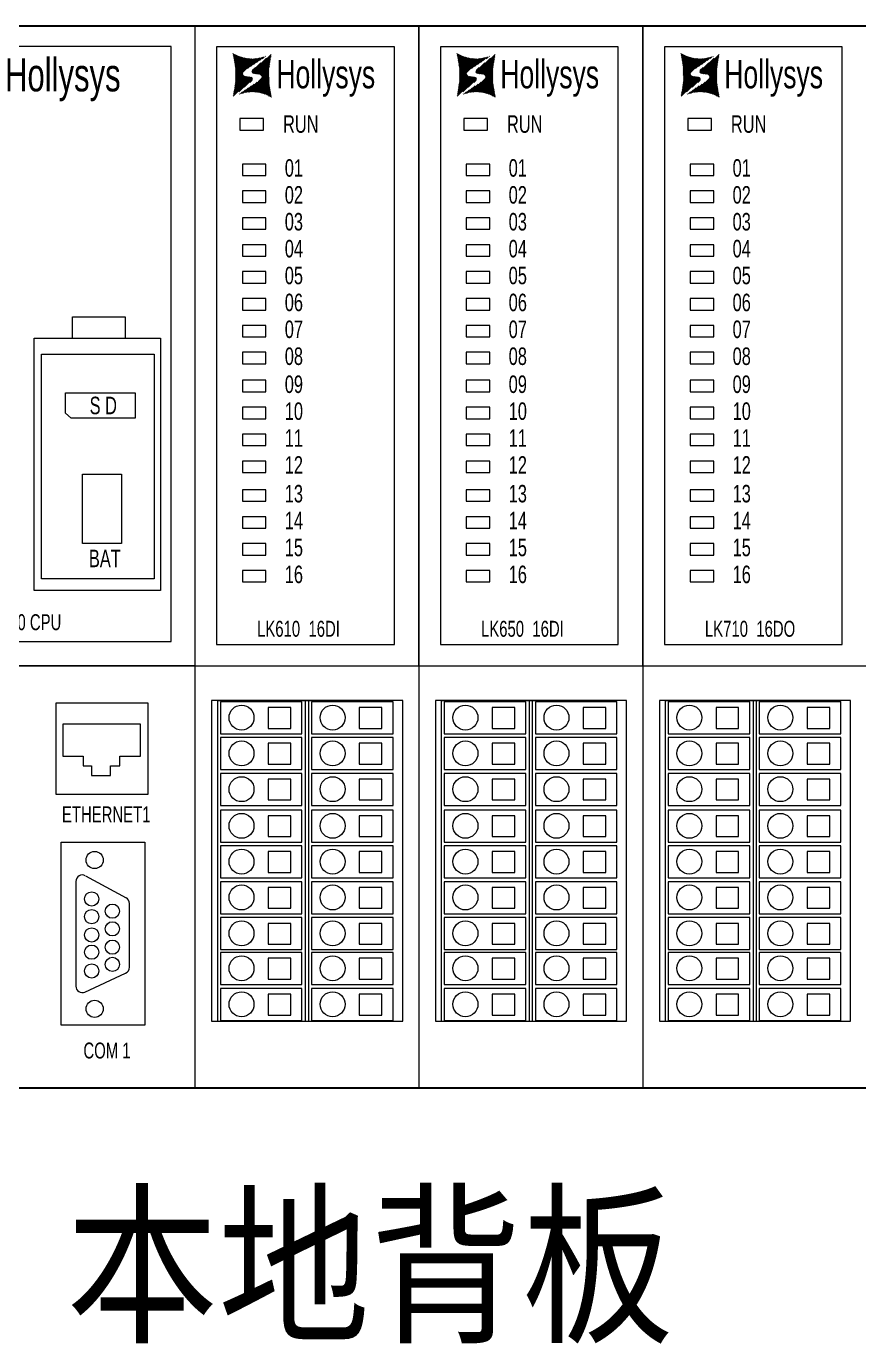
# Model space of a CAD drawing. Header units: millimetres. Extents: x 33157 to 59611, y -29750 to 1750.
# Drawn here: x 58616.6 to 58746.7, y 959.8 to 1165.8 of the extents above; entities that cross this region are included whole.
import ezdxf

# ---------------------------------------------------------------- set-up
doc = ezdxf.new("R2010")
doc.units = ezdxf.units.MM
doc.layers.get('0').update_dxf_attribs({"lineweight": 18})
doc.layers.add('细实线', color=7, linetype='Continuous', lineweight=20)
doc.styles.add('HZ', font='arial.ttf')
doc.styles.add('STYLE1', font='')
doc.styles.get('STYLE1').set_extended_font_data('宋体')

# ---------------------------------------------------------------- blocks, each defined once
blk = doc.blocks.new('*X21')
at = {"color": 0}
for p, q in [((53697.47, 1288.84), (53697.51, 1288.88)), ((53697.49, 1288.71), (53697.61, 1288.83)), ((53697.52, 1288.58), (53697.71, 1288.77)), ((53697.54, 1288.45), (53697.81, 1288.72)), ((53697.56, 1288.32), (53697.92, 1288.67)), ((53697.58, 1288.19), (53698.02, 1288.62)), ((53697.6, 1288.06), (53698.12, 1288.57)), ((53697.63, 1287.93), (53698.22, 1288.52)), ((53697.65, 1287.8), (53698.32, 1288.47)), ((53697.67, 1287.67), (53698.42, 1288.42)), ((53697.69, 1287.54), (53698.54, 1288.39)), ((53697.71, 1287.41), (53698.66, 1288.36)), ((53697.74, 1287.28), (53698.78, 1288.32)), ((53697.76, 1287.15), (53698.9, 1288.29)), ((53697.78, 1287.02), (53699.01, 1288.26)), ((53697.8, 1286.89), (53699.13, 1288.22)), ((53697.82, 1286.76), (53699.25, 1288.19)), ((53697.84, 1286.62), (53699.37, 1288.15)), ((53697.84, 1286.47), (53699.5, 1288.13)), ((53697.84, 1286.32), (53699.64, 1288.12)), ((53697.84, 1286.17), (53699.78, 1288.11)), ((53697.84, 1286.02), (53699.92, 1288.09)), ((53697.84, 1285.87), (53700.05, 1288.08)), ((53697.84, 1285.72), (53700.19, 1288.07)), ((53697.84, 1285.57), (53700.33, 1288.06)), ((53697.84, 1285.42), (53700.47, 1288.04)), ((53697.85, 1284.81), (53701.14, 1288.11)), ((53697.85, 1284.96), (53700.97, 1288.09)), ((53697.85, 1285.12), (53700.81, 1288.07)), ((53697.85, 1285.27), (53700.64, 1288.06)), ((53699.75, 1286.56), (53701.31, 1288.12)), ((53700.21, 1286.87), (53701.48, 1288.14)), ((53700.66, 1287.17), (53701.67, 1288.18)), ((53701.12, 1287.48), (53701.89, 1288.25)), ((53701.58, 1287.79), (53702.1, 1288.31)), ((53702.04, 1288.09), (53702.32, 1288.37)), ((53702.5, 1288.4), (53702.53, 1288.44)), ((53697.7, 1283.45), (53699.53, 1285.28)), ((53697.73, 1283.63), (53699.4, 1285.31)), ((53697.75, 1283.81), (53699.29, 1285.34)), ((53697.78, 1283.99), (53699.19, 1285.4)), ((53697.81, 1284.17), (53699.1, 1285.46)), ((53697.84, 1284.35), (53699.04, 1285.55)), ((53697.85, 1284.66), (53698.98, 1285.79)), ((53697.85, 1284.51), (53698.99, 1285.65)), ((53697.5, 1282.19), (53700.44, 1285.13)), ((53697.53, 1282.37), (53700.33, 1285.18)), ((53697.56, 1282.55), (53700.21, 1285.2)), ((53697.58, 1282.73), (53700.07, 1285.21)), ((53697.61, 1282.91), (53699.93, 1285.23)), ((53697.64, 1283.09), (53699.8, 1285.25)), ((53697.67, 1283.27), (53699.67, 1285.27)), ((53698.36, 1282.9), (53700.5, 1285.04)), ((53699.23, 1283.62), (53700.52, 1284.91)), ((53700.1, 1284.34), (53700.46, 1284.7))]:
    blk.add_line(p, q, dxfattribs=at)
blk = doc.blocks.new('*X22')
at = {"color": 0}
for p, q in [((53700.41, 1286.01), (53701.82, 1287.42)), ((53700.43, 1285.88), (53702.69, 1288.14)), ((53700.5, 1285.8), (53703.43, 1288.72)), ((53700.61, 1285.76), (53703.4, 1288.54)), ((53700.74, 1285.74), (53703.37, 1288.36)), ((53700.88, 1285.72), (53703.34, 1288.18)), ((53701.01, 1285.7), (53703.31, 1288)), ((53701.15, 1285.69), (53703.28, 1287.82)), ((53701.28, 1285.67), (53703.26, 1287.64)), ((53701.42, 1285.65), (53703.23, 1287.46)), ((53699.81, 1282.83), (53703.08, 1286.1)), ((53699.98, 1282.85), (53703.08, 1285.95)), ((53700.15, 1282.87), (53703.08, 1285.8)), ((53700.32, 1282.88), (53703.08, 1285.65)), ((53700.44, 1286.2), (53700.95, 1286.7)), ((53700.48, 1282.89), (53703.08, 1285.5)), ((53700.62, 1282.88), (53703.08, 1285.35)), ((53701.54, 1285.63), (53703.2, 1287.28)), ((53701.66, 1285.59), (53703.17, 1287.1)), ((53701.75, 1285.53), (53703.14, 1286.92)), ((53701.83, 1285.46), (53703.11, 1286.74)), ((53701.9, 1285.38), (53703.08, 1286.56)), ((53701.94, 1285.27), (53703.08, 1286.4)), ((53701.95, 1285.12), (53703.08, 1286.25)), ((53699.07, 1282.7), (53699.87, 1283.5)), ((53699.29, 1282.76), (53700.33, 1283.81)), ((53699.47, 1282.8), (53700.79, 1284.11)), ((53699.64, 1282.82), (53701.25, 1284.42)), ((53700.75, 1282.87), (53703.09, 1285.2)), ((53700.89, 1282.85), (53703.09, 1285.05)), ((53701.03, 1282.84), (53703.09, 1284.9)), ((53701.17, 1282.83), (53703.09, 1284.74)), ((53701.31, 1282.82), (53703.09, 1284.59)), ((53701.45, 1282.8), (53703.09, 1284.44)), ((53701.58, 1282.78), (53703.09, 1284.29)), ((53701.69, 1282.74), (53703.11, 1284.16)), ((53701.81, 1282.71), (53703.13, 1284.03)), ((53701.93, 1282.68), (53703.15, 1283.9)), ((53702.05, 1282.64), (53703.17, 1283.77)), ((53702.17, 1282.61), (53703.2, 1283.64)), ((53702.29, 1282.58), (53703.22, 1283.51)), ((53702.4, 1282.54), (53703.24, 1283.38)), ((53702.52, 1282.51), (53703.26, 1283.25)), ((53698.43, 1282.51), (53698.5, 1282.58)), ((53698.64, 1282.57), (53698.96, 1282.89)), ((53698.86, 1282.64), (53699.41, 1283.19)), ((53702.62, 1282.46), (53703.28, 1283.12)), ((53702.72, 1282.41), (53703.31, 1282.99)), ((53702.82, 1282.36), (53703.33, 1282.86)), ((53702.93, 1282.31), (53703.35, 1282.73)), ((53703.03, 1282.26), (53703.37, 1282.6)), ((53703.13, 1282.21), (53703.39, 1282.47)), ((53703.23, 1282.16), (53703.42, 1282.34)), ((53703.33, 1282.1), (53703.44, 1282.21)), ((53703.43, 1282.05), (53703.46, 1282.08))]:
    blk.add_line(p, q, dxfattribs=at)
blk = doc.blocks.new('LK610')
at = {"layer": '细实线'}
for points in [[(53691.51, 1293.13), (53691.51, 1193.13), (53726.51, 1193.13), (53726.51, 1293.13)], [(53694.88, 1289.9), (53694.88, 1196.45), (53722.68, 1196.45), (53722.68, 1289.9)], [(53698.55, 1278.7), (53698.55, 1276.9), (53702.23, 1276.9), (53702.23, 1278.7)], [(53698.92, 1271.6), (53698.92, 1269.8), (53702.6, 1269.8), (53702.6, 1271.6)], [(53698.92, 1267.39), (53698.92, 1265.59), (53702.6, 1265.59), (53702.6, 1267.39)], [(53698.92, 1263.19), (53698.92, 1261.39), (53702.6, 1261.39), (53702.6, 1263.19)], [(53698.92, 1258.98), (53698.92, 1257.18), (53702.6, 1257.18), (53702.6, 1258.98)], [(53698.92, 1254.78), (53698.92, 1252.97), (53702.6, 1252.97), (53702.6, 1254.78)], [(53698.92, 1250.57), (53698.92, 1248.77), (53702.6, 1248.77), (53702.6, 1250.57)], [(53698.92, 1246.37), (53698.92, 1244.56), (53702.6, 1244.56), (53702.6, 1246.37)], [(53698.92, 1242.16), (53698.92, 1240.36), (53702.6, 1240.36), (53702.6, 1242.16)], [(53698.92, 1237.78), (53698.92, 1235.98), (53702.6, 1235.98), (53702.6, 1237.78)], [(53698.92, 1233.57), (53698.92, 1231.77), (53702.6, 1231.77), (53702.6, 1233.57)], [(53698.92, 1229.37), (53698.92, 1227.57), (53702.6, 1227.57), (53702.6, 1229.37)], [(53698.92, 1225.16), (53698.92, 1223.36), (53702.6, 1223.36), (53702.6, 1225.16)], [(53698.92, 1220.67), (53698.92, 1218.87), (53702.6, 1218.87), (53702.6, 1220.67)], [(53698.92, 1216.46), (53698.92, 1214.66), (53702.6, 1214.66), (53702.6, 1216.46)], [(53698.92, 1212.26), (53698.92, 1210.46), (53702.6, 1210.46), (53702.6, 1212.26)], [(53698.92, 1208.05), (53698.92, 1206.25), (53702.6, 1206.25), (53702.6, 1208.05)]]:
    blk.add_lwpolyline(points, close=True, dxfattribs=at)
at = {"color": 0}
for name in ['*X21', '*X22']:
    blk.add_blockref(name, (0, 0), dxfattribs=at)
at = {"color": 7, "linetype": 'Continuous', "style": 'HZ', "width": 0.67}
for s, height, p in [('Hollysys', 4.432, (53704.24, 1283.44)), ('RUN', 2.737, (53705.28, 1276.48)), ('01', 2.737, (53705.55, 1269.62)), ('02', 2.737, (53705.55, 1265.41)), ('03', 2.737, (53705.55, 1261.21)), ('04', 2.737, (53705.55, 1257)), ('05', 2.737, (53705.55, 1252.8)), ('06', 2.737, (53705.55, 1248.59)), ('07', 2.737, (53705.55, 1244.39)), ('08', 2.737, (53705.55, 1240.18)), ('09', 2.737, (53705.55, 1235.8)), ('10', 2.737, (53705.55, 1231.59)), ('11', 2.737, (53705.55, 1227.39)), ('12', 2.737, (53705.55, 1223.18)), ('13', 2.737, (53705.55, 1218.69)), ('14', 2.737, (53705.55, 1214.48)), ('15', 2.737, (53705.55, 1210.28)), ('16', 2.737, (53705.55, 1206.07))]:
    blk.add_text(s, height=height, dxfattribs=at).set_placement(p)
at = {"color": 7, "linetype": 'Continuous', "insert": (53701.22, 1197.65), "char_height": 2.4883, "width": 18.851, "attachment_point": 7, "style": 'HZ'}
blk.add_mtext('{\\W0.67;LK610  16DI}', dxfattribs=at)
blk = doc.blocks.new('*X63')
at = {"color": 0}
for p, q in [((53844.97, 1288.84), (53845.01, 1288.88)), ((53844.99, 1288.71), (53845.11, 1288.83)), ((53845.02, 1288.58), (53845.21, 1288.77)), ((53845.04, 1288.45), (53845.31, 1288.72)), ((53845.06, 1288.32), (53845.42, 1288.67)), ((53845.08, 1288.19), (53845.52, 1288.62)), ((53845.1, 1288.06), (53845.62, 1288.57)), ((53845.13, 1287.93), (53845.72, 1288.52)), ((53845.15, 1287.8), (53845.82, 1288.47)), ((53845.17, 1287.67), (53845.92, 1288.42)), ((53845.19, 1287.54), (53846.04, 1288.39)), ((53845.21, 1287.41), (53846.16, 1288.36)), ((53845.24, 1287.28), (53846.28, 1288.32)), ((53845.26, 1287.15), (53846.4, 1288.29)), ((53845.28, 1287.02), (53846.51, 1288.26)), ((53845.3, 1286.89), (53846.63, 1288.22)), ((53845.32, 1286.76), (53846.75, 1288.19)), ((53845.34, 1286.62), (53846.87, 1288.15)), ((53845.34, 1286.47), (53847, 1288.13)), ((53845.34, 1286.32), (53847.14, 1288.12)), ((53845.34, 1286.17), (53847.28, 1288.11)), ((53845.34, 1286.02), (53847.42, 1288.09)), ((53845.34, 1285.87), (53847.55, 1288.08)), ((53845.34, 1285.72), (53847.69, 1288.07)), ((53845.34, 1285.57), (53847.83, 1288.06)), ((53845.34, 1285.42), (53847.97, 1288.04)), ((53845.35, 1284.81), (53848.64, 1288.11)), ((53845.35, 1284.96), (53848.47, 1288.09)), ((53845.35, 1285.12), (53848.31, 1288.07)), ((53845.35, 1285.27), (53848.14, 1288.06)), ((53847.25, 1286.56), (53848.81, 1288.12)), ((53847.71, 1286.87), (53848.98, 1288.14)), ((53848.16, 1287.17), (53849.17, 1288.18)), ((53848.62, 1287.48), (53849.39, 1288.25)), ((53849.08, 1287.79), (53849.6, 1288.31)), ((53849.54, 1288.09), (53849.82, 1288.37)), ((53850, 1288.4), (53850.03, 1288.44)), ((53845.2, 1283.45), (53847.03, 1285.28)), ((53845.23, 1283.63), (53846.9, 1285.31)), ((53845.25, 1283.81), (53846.79, 1285.34)), ((53845.28, 1283.99), (53846.69, 1285.4)), ((53845.31, 1284.17), (53846.6, 1285.46)), ((53845.34, 1284.35), (53846.54, 1285.55)), ((53845.35, 1284.66), (53846.48, 1285.79)), ((53845.35, 1284.51), (53846.49, 1285.65)), ((53845, 1282.19), (53847.94, 1285.13)), ((53845.03, 1282.37), (53847.83, 1285.18)), ((53845.06, 1282.55), (53847.71, 1285.2)), ((53845.08, 1282.73), (53847.57, 1285.21)), ((53845.11, 1282.91), (53847.43, 1285.23)), ((53845.14, 1283.09), (53847.3, 1285.25)), ((53845.17, 1283.27), (53847.17, 1285.27)), ((53845.86, 1282.9), (53848, 1285.04)), ((53846.73, 1283.62), (53848.02, 1284.91)), ((53847.6, 1284.34), (53847.96, 1284.7))]:
    blk.add_line(p, q, dxfattribs=at)
blk = doc.blocks.new('*X64')
at = {"color": 0}
for p, q in [((53847.91, 1286.01), (53849.32, 1287.42)), ((53847.93, 1285.88), (53850.19, 1288.14)), ((53848, 1285.8), (53850.93, 1288.72)), ((53848.11, 1285.76), (53850.9, 1288.54)), ((53848.24, 1285.74), (53850.87, 1288.36)), ((53848.38, 1285.72), (53850.84, 1288.18)), ((53848.51, 1285.7), (53850.81, 1288)), ((53848.65, 1285.69), (53850.78, 1287.82)), ((53848.78, 1285.67), (53850.76, 1287.64)), ((53848.92, 1285.65), (53850.73, 1287.46)), ((53847.31, 1282.83), (53850.58, 1286.1)), ((53847.48, 1282.85), (53850.58, 1285.95)), ((53847.65, 1282.87), (53850.58, 1285.8)), ((53847.82, 1282.88), (53850.58, 1285.65)), ((53847.94, 1286.2), (53848.45, 1286.7)), ((53847.98, 1282.89), (53850.58, 1285.5)), ((53848.12, 1282.88), (53850.58, 1285.35)), ((53849.04, 1285.63), (53850.7, 1287.28)), ((53849.16, 1285.59), (53850.67, 1287.1)), ((53849.25, 1285.53), (53850.64, 1286.92)), ((53849.33, 1285.46), (53850.61, 1286.74)), ((53849.4, 1285.38), (53850.58, 1286.56)), ((53849.44, 1285.27), (53850.58, 1286.4)), ((53849.45, 1285.12), (53850.58, 1286.25)), ((53846.57, 1282.7), (53847.37, 1283.5)), ((53846.79, 1282.76), (53847.83, 1283.81)), ((53846.97, 1282.8), (53848.29, 1284.11)), ((53847.14, 1282.82), (53848.75, 1284.42)), ((53848.25, 1282.87), (53850.59, 1285.2)), ((53848.39, 1282.85), (53850.59, 1285.05)), ((53848.53, 1282.84), (53850.59, 1284.9)), ((53848.67, 1282.83), (53850.59, 1284.74)), ((53848.81, 1282.82), (53850.59, 1284.59)), ((53848.95, 1282.8), (53850.59, 1284.44)), ((53849.08, 1282.78), (53850.59, 1284.29)), ((53849.19, 1282.74), (53850.61, 1284.16)), ((53849.31, 1282.71), (53850.63, 1284.03)), ((53849.43, 1282.68), (53850.65, 1283.9)), ((53849.55, 1282.64), (53850.67, 1283.77)), ((53849.67, 1282.61), (53850.7, 1283.64)), ((53849.79, 1282.58), (53850.72, 1283.51)), ((53849.9, 1282.54), (53850.74, 1283.38)), ((53850.02, 1282.51), (53850.76, 1283.25)), ((53845.93, 1282.51), (53846, 1282.58)), ((53846.14, 1282.57), (53846.46, 1282.89)), ((53846.36, 1282.64), (53846.91, 1283.19)), ((53850.12, 1282.46), (53850.78, 1283.12)), ((53850.22, 1282.41), (53850.81, 1282.99)), ((53850.32, 1282.36), (53850.83, 1282.86)), ((53850.43, 1282.31), (53850.85, 1282.73)), ((53850.53, 1282.26), (53850.87, 1282.6)), ((53850.63, 1282.21), (53850.89, 1282.47)), ((53850.73, 1282.16), (53850.92, 1282.34)), ((53850.83, 1282.1), (53850.94, 1282.21)), ((53850.93, 1282.05), (53850.96, 1282.08))]:
    blk.add_line(p, q, dxfattribs=at)
blk = doc.blocks.new('LK650')
at = {"layer": '细实线'}
for points in [[(53839.01, 1293.13), (53839.01, 1193.13), (53874.01, 1193.13), (53874.01, 1293.13)], [(53842.38, 1289.9), (53842.38, 1196.45), (53870.18, 1196.45), (53870.18, 1289.9)], [(53846.05, 1278.7), (53846.05, 1276.9), (53849.73, 1276.9), (53849.73, 1278.7)], [(53846.42, 1271.6), (53846.42, 1269.8), (53850.1, 1269.8), (53850.1, 1271.6)], [(53846.42, 1267.39), (53846.42, 1265.59), (53850.1, 1265.59), (53850.1, 1267.39)], [(53846.42, 1263.19), (53846.42, 1261.39), (53850.1, 1261.39), (53850.1, 1263.19)], [(53846.42, 1258.98), (53846.42, 1257.18), (53850.1, 1257.18), (53850.1, 1258.98)], [(53846.42, 1254.78), (53846.42, 1252.97), (53850.1, 1252.97), (53850.1, 1254.78)], [(53846.42, 1250.57), (53846.42, 1248.77), (53850.1, 1248.77), (53850.1, 1250.57)], [(53846.42, 1246.37), (53846.42, 1244.56), (53850.1, 1244.56), (53850.1, 1246.37)], [(53846.42, 1242.16), (53846.42, 1240.36), (53850.1, 1240.36), (53850.1, 1242.16)], [(53846.42, 1237.78), (53846.42, 1235.98), (53850.1, 1235.98), (53850.1, 1237.78)], [(53846.42, 1233.57), (53846.42, 1231.77), (53850.1, 1231.77), (53850.1, 1233.57)], [(53846.42, 1229.37), (53846.42, 1227.57), (53850.1, 1227.57), (53850.1, 1229.37)], [(53846.42, 1225.16), (53846.42, 1223.36), (53850.1, 1223.36), (53850.1, 1225.16)], [(53846.42, 1220.67), (53846.42, 1218.87), (53850.1, 1218.87), (53850.1, 1220.67)], [(53846.42, 1216.46), (53846.42, 1214.66), (53850.1, 1214.66), (53850.1, 1216.46)], [(53846.42, 1212.26), (53846.42, 1210.46), (53850.1, 1210.46), (53850.1, 1212.26)], [(53846.42, 1208.05), (53846.42, 1206.25), (53850.1, 1206.25), (53850.1, 1208.05)]]:
    blk.add_lwpolyline(points, close=True, dxfattribs=at)
at = {"color": 0}
for name in ['*X63', '*X64']:
    blk.add_blockref(name, (0, 0), dxfattribs=at)
at = {"color": 7, "linetype": 'Continuous', "style": 'HZ', "width": 0.67}
for s, height, p in [('Hollysys', 4.432, (53851.74, 1283.44)), ('RUN', 2.737, (53852.78, 1276.48)), ('01', 2.737, (53853.05, 1269.62)), ('02', 2.737, (53853.05, 1265.41)), ('03', 2.737, (53853.05, 1261.21)), ('04', 2.737, (53853.05, 1257)), ('05', 2.737, (53853.05, 1252.8)), ('06', 2.737, (53853.05, 1248.59)), ('07', 2.737, (53853.05, 1244.39)), ('08', 2.737, (53853.05, 1240.18)), ('09', 2.737, (53853.05, 1235.8)), ('10', 2.737, (53853.05, 1231.59)), ('11', 2.737, (53853.05, 1227.39)), ('12', 2.737, (53853.05, 1223.18)), ('13', 2.737, (53853.05, 1218.69)), ('14', 2.737, (53853.05, 1214.48)), ('15', 2.737, (53853.05, 1210.28)), ('16', 2.737, (53853.05, 1206.07))]:
    blk.add_text(s, height=height, dxfattribs=at).set_placement(p)
at = {"color": 7, "linetype": 'Continuous', "insert": (53848.72, 1197.65), "char_height": 2.4883, "width": 18.851, "attachment_point": 7, "style": 'HZ'}
blk.add_mtext('{\\W0.67;LK650  16DI}', dxfattribs=at)
blk = doc.blocks.new('*X24')
at = {"color": 0}
for p, q in [((53700.43, 1085.88), (53702.69, 1088.14)), ((53700.5, 1085.8), (53703.43, 1088.72)), ((53700.61, 1085.76), (53703.4, 1088.54)), ((53700.74, 1085.74), (53703.37, 1088.36)), ((53700.88, 1085.72), (53703.34, 1088.18)), ((53701.01, 1085.7), (53703.31, 1088)), ((53701.15, 1085.69), (53703.28, 1087.82)), ((53701.28, 1085.67), (53703.26, 1087.64)), ((53699.81, 1082.83), (53703.08, 1086.1)), ((53699.98, 1082.85), (53703.08, 1085.95)), ((53700.15, 1082.87), (53703.08, 1085.8)), ((53700.32, 1082.88), (53703.08, 1085.65)), ((53700.41, 1086.01), (53701.82, 1087.42)), ((53700.44, 1086.2), (53700.95, 1086.7)), ((53700.48, 1082.89), (53703.08, 1085.5)), ((53701.42, 1085.65), (53703.23, 1087.46)), ((53701.54, 1085.63), (53703.2, 1087.28)), ((53701.66, 1085.59), (53703.17, 1087.1)), ((53701.75, 1085.53), (53703.14, 1086.92)), ((53701.83, 1085.46), (53703.11, 1086.74)), ((53701.9, 1085.38), (53703.08, 1086.56)), ((53701.94, 1085.27), (53703.08, 1086.4)), ((53701.95, 1085.12), (53703.08, 1086.25)), ((53699.07, 1082.7), (53699.87, 1083.5)), ((53699.29, 1082.76), (53700.33, 1083.81)), ((53699.47, 1082.8), (53700.79, 1084.11)), ((53699.64, 1082.82), (53701.25, 1084.42)), ((53700.62, 1082.88), (53703.08, 1085.35)), ((53700.75, 1082.87), (53703.09, 1085.2)), ((53700.89, 1082.85), (53703.09, 1085.05)), ((53701.03, 1082.84), (53703.09, 1084.9)), ((53701.17, 1082.83), (53703.09, 1084.74)), ((53701.31, 1082.82), (53703.09, 1084.59)), ((53701.45, 1082.8), (53703.09, 1084.44)), ((53701.58, 1082.78), (53703.09, 1084.29)), ((53701.69, 1082.74), (53703.11, 1084.16)), ((53701.81, 1082.71), (53703.13, 1084.03)), ((53701.93, 1082.68), (53703.15, 1083.9)), ((53702.05, 1082.64), (53703.17, 1083.77)), ((53702.17, 1082.61), (53703.2, 1083.64)), ((53702.29, 1082.58), (53703.22, 1083.51)), ((53698.43, 1082.51), (53698.5, 1082.58)), ((53698.64, 1082.57), (53698.96, 1082.89)), ((53698.86, 1082.64), (53699.41, 1083.19)), ((53702.4, 1082.54), (53703.24, 1083.38)), ((53702.52, 1082.51), (53703.26, 1083.25)), ((53702.62, 1082.46), (53703.28, 1083.12)), ((53702.72, 1082.41), (53703.31, 1082.99)), ((53702.82, 1082.36), (53703.33, 1082.86)), ((53702.93, 1082.31), (53703.35, 1082.73)), ((53703.03, 1082.26), (53703.37, 1082.6)), ((53703.13, 1082.21), (53703.39, 1082.47)), ((53703.23, 1082.16), (53703.42, 1082.34)), ((53703.33, 1082.1), (53703.44, 1082.21)), ((53703.43, 1082.05), (53703.46, 1082.08))]:
    blk.add_line(p, q, dxfattribs=at)
blk = doc.blocks.new('*X25')
at = {"color": 0}
for p, q in [((53697.47, 1088.84), (53697.51, 1088.88)), ((53697.49, 1088.71), (53697.61, 1088.83)), ((53697.52, 1088.58), (53697.71, 1088.77)), ((53697.54, 1088.45), (53697.81, 1088.72)), ((53697.56, 1088.32), (53697.92, 1088.67)), ((53697.58, 1088.19), (53698.02, 1088.62)), ((53697.6, 1088.06), (53698.12, 1088.57)), ((53697.63, 1087.93), (53698.22, 1088.52)), ((53697.65, 1087.8), (53698.32, 1088.47)), ((53697.67, 1087.67), (53698.42, 1088.42)), ((53697.69, 1087.54), (53698.54, 1088.39)), ((53697.71, 1087.41), (53698.66, 1088.36)), ((53697.74, 1087.28), (53698.78, 1088.32)), ((53697.76, 1087.15), (53698.9, 1088.29)), ((53697.78, 1087.02), (53699.01, 1088.26)), ((53697.8, 1086.89), (53699.13, 1088.22)), ((53697.82, 1086.76), (53699.25, 1088.19)), ((53697.84, 1086.62), (53699.37, 1088.15)), ((53697.84, 1086.47), (53699.5, 1088.13)), ((53697.84, 1086.32), (53699.64, 1088.12)), ((53697.84, 1086.17), (53699.78, 1088.11)), ((53697.84, 1086.02), (53699.92, 1088.09)), ((53697.84, 1085.87), (53700.05, 1088.08)), ((53697.84, 1085.72), (53700.19, 1088.07)), ((53697.84, 1085.57), (53700.33, 1088.06)), ((53697.84, 1085.42), (53700.47, 1088.04)), ((53697.85, 1084.81), (53701.14, 1088.11)), ((53697.85, 1084.96), (53700.97, 1088.09)), ((53697.85, 1085.12), (53700.81, 1088.07)), ((53697.85, 1085.27), (53700.64, 1088.06)), ((53699.75, 1086.56), (53701.31, 1088.12)), ((53700.21, 1086.87), (53701.48, 1088.14)), ((53700.66, 1087.17), (53701.67, 1088.18)), ((53701.12, 1087.48), (53701.89, 1088.25)), ((53701.58, 1087.79), (53702.1, 1088.31)), ((53702.04, 1088.09), (53702.32, 1088.37)), ((53702.5, 1088.4), (53702.53, 1088.44)), ((53697.84, 1084.35), (53699.04, 1085.55)), ((53697.85, 1084.66), (53698.98, 1085.79)), ((53697.85, 1084.51), (53698.99, 1085.65)), ((53697.5, 1082.19), (53700.44, 1085.13)), ((53697.53, 1082.37), (53700.33, 1085.18)), ((53697.56, 1082.55), (53700.21, 1085.2)), ((53697.58, 1082.73), (53700.07, 1085.21)), ((53697.61, 1082.91), (53699.93, 1085.23)), ((53697.64, 1083.09), (53699.8, 1085.25)), ((53697.67, 1083.27), (53699.67, 1085.27)), ((53697.7, 1083.45), (53699.53, 1085.28)), ((53697.73, 1083.63), (53699.4, 1085.31)), ((53697.75, 1083.81), (53699.29, 1085.34)), ((53697.78, 1083.99), (53699.19, 1085.4)), ((53697.81, 1084.17), (53699.1, 1085.46)), ((53698.36, 1082.9), (53700.5, 1085.04)), ((53699.23, 1083.62), (53700.52, 1084.91)), ((53700.1, 1084.34), (53700.46, 1084.7))]:
    blk.add_line(p, q, dxfattribs=at)
blk = doc.blocks.new('lk710')
at = {"layer": '细实线'}
for points in [[(53691.51, 1093.13), (53691.51, 993.13), (53726.51, 993.13), (53726.51, 1093.13)], [(53694.88, 1089.9), (53694.88, 996.45), (53722.68, 996.45), (53722.68, 1089.9)], [(53698.55, 1078.7), (53698.55, 1076.9), (53702.23, 1076.9), (53702.23, 1078.7)], [(53698.92, 1071.6), (53698.92, 1069.8), (53702.6, 1069.8), (53702.6, 1071.6)], [(53698.92, 1067.39), (53698.92, 1065.59), (53702.6, 1065.59), (53702.6, 1067.39)], [(53698.92, 1063.19), (53698.92, 1061.39), (53702.6, 1061.39), (53702.6, 1063.19)], [(53698.92, 1058.98), (53698.92, 1057.18), (53702.6, 1057.18), (53702.6, 1058.98)], [(53698.92, 1054.78), (53698.92, 1052.97), (53702.6, 1052.97), (53702.6, 1054.78)], [(53698.92, 1050.57), (53698.92, 1048.77), (53702.6, 1048.77), (53702.6, 1050.57)], [(53698.92, 1046.37), (53698.92, 1044.56), (53702.6, 1044.56), (53702.6, 1046.37)], [(53698.92, 1042.16), (53698.92, 1040.36), (53702.6, 1040.36), (53702.6, 1042.16)], [(53698.92, 1037.78), (53698.92, 1035.98), (53702.6, 1035.98), (53702.6, 1037.78)], [(53698.92, 1033.57), (53698.92, 1031.77), (53702.6, 1031.77), (53702.6, 1033.57)], [(53698.92, 1029.37), (53698.92, 1027.57), (53702.6, 1027.57), (53702.6, 1029.37)], [(53698.92, 1025.16), (53698.92, 1023.36), (53702.6, 1023.36), (53702.6, 1025.16)], [(53698.92, 1020.67), (53698.92, 1018.87), (53702.6, 1018.87), (53702.6, 1020.67)], [(53698.92, 1016.46), (53698.92, 1014.66), (53702.6, 1014.66), (53702.6, 1016.46)], [(53698.92, 1012.26), (53698.92, 1010.46), (53702.6, 1010.46), (53702.6, 1012.26)], [(53698.92, 1008.05), (53698.92, 1006.25), (53702.6, 1006.25), (53702.6, 1008.05)]]:
    blk.add_lwpolyline(points, close=True, dxfattribs=at)
at = {"color": 0}
for name in ['*X25', '*X24']:
    blk.add_blockref(name, (0, 0), dxfattribs=at)
at = {"color": 7, "linetype": 'Continuous', "style": 'HZ', "width": 0.67}
for s, height, p in [('Hollysys', 4.432, (53704.24, 1083.44)), ('RUN', 2.737, (53705.28, 1076.48)), ('01', 2.737, (53705.55, 1069.62)), ('02', 2.737, (53705.55, 1065.41)), ('03', 2.737, (53705.55, 1061.21)), ('04', 2.737, (53705.55, 1057)), ('05', 2.737, (53705.55, 1052.8)), ('06', 2.737, (53705.55, 1048.59)), ('07', 2.737, (53705.55, 1044.39)), ('08', 2.737, (53705.55, 1040.18)), ('09', 2.737, (53705.55, 1035.8)), ('10', 2.737, (53705.55, 1031.59)), ('11', 2.737, (53705.55, 1027.39)), ('12', 2.737, (53705.55, 1023.18)), ('13', 2.737, (53705.55, 1018.69)), ('14', 2.737, (53705.55, 1014.48)), ('15', 2.737, (53705.55, 1010.28)), ('16', 2.737, (53705.55, 1006.07))]:
    blk.add_text(s, height=height, dxfattribs=at).set_placement(p)
at = {"color": 7, "linetype": 'Continuous', "insert": (53701.22, 997.65), "char_height": 2.4883, "width": 20.7552, "attachment_point": 7, "style": 'HZ'}
blk.add_mtext('{\\W0.67;LK710  16DO}', dxfattribs=at)
blk = doc.blocks.new('*X18')
at = {"color": 0}
for p, q in [((54150.08, 1485.72), (54151.49, 1487.13)), ((54150.1, 1485.59), (54152.36, 1487.85)), ((54150.17, 1485.51), (54153.1, 1488.43)), ((54150.28, 1485.47), (54153.07, 1488.25)), ((54150.42, 1485.45), (54153.04, 1488.07)), ((54150.55, 1485.43), (54153.01, 1487.89)), ((54150.69, 1485.42), (54152.98, 1487.71)), ((54150.82, 1485.4), (54152.96, 1487.53)), ((54150.96, 1485.38), (54152.93, 1487.35)), ((54151.09, 1485.36), (54152.9, 1487.17)), ((54149.48, 1482.54), (54152.75, 1485.81)), ((54149.65, 1482.56), (54152.75, 1485.66)), ((54149.82, 1482.58), (54152.75, 1485.51)), ((54149.99, 1482.59), (54152.76, 1485.36)), ((54150.12, 1485.91), (54150.62, 1486.41)), ((54150.15, 1482.6), (54152.76, 1485.21)), ((54151.22, 1485.34), (54152.87, 1486.99)), ((54151.33, 1485.3), (54152.84, 1486.81)), ((54151.43, 1485.24), (54152.81, 1486.63)), ((54151.51, 1485.17), (54152.79, 1486.45)), ((54151.57, 1485.09), (54152.76, 1486.27)), ((54151.61, 1484.98), (54152.75, 1486.12)), ((54151.62, 1484.83), (54152.75, 1485.96)), ((54148.74, 1482.41), (54149.54, 1483.21)), ((54148.96, 1482.47), (54150, 1483.52)), ((54149.15, 1482.51), (54150.46, 1483.82)), ((54149.32, 1482.53), (54150.92, 1484.13)), ((54150.29, 1482.59), (54152.76, 1485.06)), ((54150.43, 1482.58), (54152.76, 1484.91)), ((54150.57, 1482.57), (54152.76, 1484.76)), ((54150.71, 1482.55), (54152.76, 1484.61)), ((54150.84, 1482.54), (54152.76, 1484.46)), ((54150.98, 1482.53), (54152.76, 1484.31)), ((54151.12, 1482.52), (54152.76, 1484.15)), ((54151.25, 1482.49), (54152.76, 1484)), ((54151.37, 1482.46), (54152.78, 1483.87)), ((54151.48, 1482.42), (54152.8, 1483.74)), ((54151.6, 1482.39), (54152.82, 1483.61)), ((54151.72, 1482.35), (54152.85, 1483.48)), ((54151.84, 1482.32), (54152.87, 1483.35)), ((54151.96, 1482.29), (54152.89, 1483.22)), ((54152.08, 1482.25), (54152.91, 1483.09)), ((54148.1, 1482.22), (54148.17, 1482.29)), ((54148.31, 1482.29), (54148.63, 1482.6)), ((54148.53, 1482.35), (54149.09, 1482.9)), ((54152.19, 1482.22), (54152.93, 1482.96)), ((54152.29, 1482.17), (54152.96, 1482.83)), ((54152.4, 1482.12), (54152.98, 1482.7)), ((54152.5, 1482.07), (54153, 1482.57)), ((54152.6, 1482.02), (54153.02, 1482.44)), ((54152.7, 1481.97), (54153.04, 1482.31)), ((54152.8, 1481.92), (54153.07, 1482.18)), ((54152.9, 1481.87), (54153.09, 1482.05)), ((54153, 1481.82), (54153.11, 1481.92)), ((54153.1, 1481.77), (54153.13, 1481.79))]:
    blk.add_line(p, q, dxfattribs=at)
blk = doc.blocks.new('*X19')
at = {"color": 0}
for p, q in [((54147.14, 1488.55), (54147.18, 1488.59)), ((54147.17, 1488.42), (54147.28, 1488.54)), ((54147.19, 1488.29), (54147.39, 1488.49)), ((54147.21, 1488.16), (54147.49, 1488.44)), ((54147.23, 1488.03), (54147.59, 1488.39)), ((54147.25, 1487.9), (54147.69, 1488.33)), ((54147.28, 1487.77), (54147.79, 1488.28)), ((54147.3, 1487.64), (54147.89, 1488.23)), ((54147.32, 1487.51), (54147.99, 1488.18)), ((54147.34, 1487.38), (54148.1, 1488.13)), ((54147.36, 1487.25), (54148.21, 1488.1)), ((54147.39, 1487.12), (54148.33, 1488.07)), ((54147.41, 1486.99), (54148.45, 1488.03)), ((54147.43, 1486.86), (54148.57, 1488)), ((54147.45, 1486.73), (54148.69, 1487.97)), ((54147.47, 1486.6), (54148.81, 1487.93)), ((54147.5, 1486.47), (54148.92, 1487.9)), ((54147.51, 1486.34), (54149.04, 1487.87)), ((54147.51, 1486.18), (54149.17, 1487.84)), ((54147.51, 1486.03), (54149.31, 1487.83)), ((54147.51, 1485.88), (54149.45, 1487.82)), ((54147.51, 1485.73), (54149.59, 1487.81)), ((54147.51, 1485.58), (54149.73, 1487.79)), ((54147.52, 1484.53), (54150.81, 1487.82)), ((54147.52, 1484.68), (54150.65, 1487.8)), ((54147.52, 1484.83), (54150.48, 1487.79)), ((54147.52, 1485.43), (54149.87, 1487.78)), ((54147.52, 1485.28), (54150.01, 1487.77)), ((54147.52, 1484.98), (54150.31, 1487.77)), ((54147.52, 1485.13), (54150.14, 1487.76)), ((54149.42, 1486.27), (54150.98, 1487.83)), ((54149.88, 1486.58), (54151.15, 1487.85)), ((54150.34, 1486.89), (54151.35, 1487.9)), ((54150.79, 1487.19), (54151.56, 1487.96)), ((54151.25, 1487.5), (54151.78, 1488.02)), ((54151.71, 1487.81), (54151.99, 1488.08)), ((54152.17, 1488.11), (54152.2, 1488.15)), ((54147.46, 1483.7), (54148.86, 1485.11)), ((54147.48, 1483.88), (54148.78, 1485.18)), ((54147.51, 1484.06), (54148.71, 1485.26)), ((54147.52, 1484.37), (54148.65, 1485.51)), ((54147.52, 1484.22), (54148.66, 1485.37)), ((54147.17, 1481.9), (54150.11, 1484.84)), ((54147.2, 1482.08), (54150.01, 1484.89)), ((54147.23, 1482.26), (54149.88, 1484.91)), ((54147.26, 1482.44), (54149.74, 1484.93)), ((54147.28, 1482.62), (54149.61, 1484.94)), ((54147.31, 1482.8), (54149.47, 1484.96)), ((54147.34, 1482.98), (54149.34, 1484.98)), ((54147.37, 1483.16), (54149.2, 1484.99)), ((54147.4, 1483.34), (54149.08, 1485.02)), ((54147.43, 1483.52), (54148.96, 1485.06)), ((54148.04, 1482.61), (54150.18, 1484.75)), ((54148.91, 1483.33), (54150.19, 1484.62)), ((54149.78, 1484.05), (54150.13, 1484.41))]:
    blk.add_line(p, q, dxfattribs=at)
blk = doc.blocks.new('LK210')
for p, q in [((54134.01, 1493.13), (54186.51, 1493.13)), ((54167.36, 1447.7), (54175.59, 1447.7)), ((54167.36, 1444.38), (54167.36, 1447.7)), ((54175.59, 1447.7), (54175.59, 1444.38)), ((54149.29, 1445.5), (54143.63, 1437.33)), ((54149.95, 1445.03), (54144.31, 1436.88)), ((54166.29, 1435.83), (54177.16, 1435.83)), ((54166.29, 1432.63), (54166.29, 1435.83)), ((54177.16, 1435.83), (54177.16, 1431.86)), ((54166.29, 1432.63), (54167.18, 1431.86)), ((54177.16, 1431.86), (54167.18, 1431.86))]:
    blk.add_line(p, q)
for points in [[(54134.01, 1493.13), (54186.51, 1493.13), (54186.51, 1393.13), (54134.01, 1393.13)], [(54144.42, 1479.95), (54149.29, 1479.95), (54149.29, 1477.74), (54144.42, 1477.74)], [(54144.42, 1473.38), (54149.29, 1473.38), (54149.29, 1471.17), (54144.42, 1471.17)], [(54144.42, 1468.51), (54149.29, 1468.51), (54149.29, 1466.3), (54144.42, 1466.3)], [(54144.42, 1463.65), (54149.29, 1463.65), (54149.29, 1461.43), (54144.42, 1461.43)], [(54144.42, 1458.56), (54149.29, 1458.56), (54149.29, 1456.34), (54144.42, 1456.34)], [(54144.42, 1453.47), (54149.29, 1453.47), (54149.29, 1451.25), (54144.42, 1451.25)], [(54161.4, 1444.38), (54181.14, 1444.38), (54181.14, 1404.94), (54161.4, 1404.94)], [(54162.52, 1441.88), (54180.12, 1441.88), (54180.12, 1406.72), (54162.52, 1406.72)], [(54168.94, 1423.11), (54175.04, 1423.11), (54175.04, 1412.26), (54168.94, 1412.26)]]:
    blk.add_lwpolyline(points, close=True)
blk.add_circle((54146.74, 1441.22), 4.98)
at = {"layer": '细实线'}
for p, q in [((54146.71, 1425.9), (54146.71, 1424.37)), ((54143.38, 1423.49), (54144.85, 1423.02)), ((54144.65, 1425.24), (54145.56, 1423.99)), ((54145.08, 1423.47), (54148.03, 1421)), ((54145.26, 1423.73), (54148.25, 1421.22)), ((54147.8, 1424.03), (54148.7, 1425.28)), ((54148.55, 1423.06), (54150.02, 1423.53)), ((54143.37, 1421.37), (54144.83, 1421.85)), ((54148.57, 1421.81), (54150.03, 1421.33)), ((54144.59, 1419.62), (54145.5, 1420.87)), ((54146.45, 1420.48), (54146.45, 1420.48)), ((54146.71, 1420.45), (54146.71, 1418.91)), ((54147.86, 1420.82), (54148.76, 1419.58)), ((54153.21, 1420.01), (54152.25, 1418.97)), ((54152.29, 1420.05), (54153.21, 1418.97)), ((54146.71, 1417.6), (54146.71, 1417.6)), ((54146.71, 1413.31), (54146.71, 1411.77)), ((54144.65, 1412.64), (54145.56, 1411.4)), ((54146.49, 1411.73), (54146.49, 1407.89)), ((54146.91, 1411.7), (54146.91, 1407.86)), ((54147.8, 1411.44), (54148.7, 1412.68)), ((54148.55, 1410.46), (54150.02, 1410.94)), ((54143.37, 1408.78), (54144.83, 1409.25)), ((54143.38, 1410.9), (54144.85, 1410.42)), ((54148.57, 1409.21), (54150.03, 1408.74)), ((54144.59, 1407.03), (54145.5, 1408.27)), ((54146.44, 1407.89), (54146.44, 1407.91)), ((54146.44, 1407.91), (54146.44, 1407.91)), ((54146.45, 1407.89), (54146.45, 1407.89)), ((54146.71, 1407.86), (54146.71, 1406.32)), ((54147.86, 1408.23), (54148.76, 1406.99)), ((54152.89, 1407.4), (54151.92, 1406.36)), ((54151.97, 1407.45), (54152.89, 1406.36)), ((54146.71, 1405), (54146.71, 1405))]:
    blk.add_line(p, q, dxfattribs=at)
blk.add_lwpolyline([(54138.54, 1489.99), (54138.54, 1396.95), (54182.79, 1396.95), (54182.79, 1489.99)], close=True, dxfattribs=at)
for centre in [(54146.71, 1422.41), (54146.71, 1409.81)]:
    blk.add_circle(centre, 1.96, dxfattribs=at)
at = {"color": 0}
for name in ['*X19', '*X18']:
    blk.add_blockref(name, (0, 0), dxfattribs=at)
at = {"color": 7, "linetype": 'Continuous', "style": 'HZ'}
for s, height, width, p in [('Hollysys', 5.184, 0.67, (54156.83, 1482.96)), ('RUN', 2.488, 0.67, (54150.46, 1477.71)), ('OK', 2.488, 0.67, (54150.46, 1471.14)), ('I/O', 2.488, 0.67, (54150.46, 1466.27)), ('FORCE', 2.488, 0.67, (54150.46, 1461.4)), ('EN', 2.488, 0.67, (54150.46, 1456.53)), ('BAT', 2.488, 0.67, (54150.46, 1451.44)), ('R', 1.49, 0.8, (54141.78, 1434.61)), ('R', 1.49, 0.8, (54146.19, 1434.61)), ('P', 1.49, 0.8, (54150.39, 1434.61)), ('U', 1.49, 0.8, (54141.78, 1432.85)), ('E', 1.49, 0.8, (54146.19, 1432.85)), ('R', 1.49, 0.8, (54150.39, 1432.85)), ('N', 1.49, 0.8, (54141.78, 1430.99)), ('M', 1.49, 0.8, (54146.19, 1430.99)), ('G', 1.49, 0.8, (54150.39, 1430.99)), ('9', 0.537, 0.67, (54144.18, 1425.16)), ('0', 0.537, 0.67, (54146.6, 1426.15)), ('1', 0.537, 0.67, (54149.05, 1425.19)), ('8', 0.537, 0.67, (54142.98, 1423.27)), ('2', 0.537, 0.67, (54150.33, 1423.42)), ('7', 0.537, 0.67, (54142.79, 1420.99)), ('3', 0.537, 0.67, (54150.27, 1420.92)), ('6', 0.537, 0.67, (54144.14, 1419.06)), ('4', 0.537, 0.67, (54148.95, 1419.16)), ('1', 1.72, 0.67, (54153.99, 1418.7)), ('5', 0.537, 0.67, (54146.58, 1418.26)), ('9', 0.537, 0.67, (54144.18, 1412.57)), ('0', 0.537, 0.67, (54146.6, 1413.55)), ('1', 0.537, 0.67, (54149.05, 1412.59)), ('8', 0.537, 0.67, (54142.98, 1410.68)), ('2', 0.537, 0.67, (54150.33, 1410.83)), ('BAT', 2.737, 0.67, (54169.94, 1408.56)), ('7', 0.537, 0.67, (54142.79, 1408.39)), ('3', 0.537, 0.67, (54150.27, 1408.33)), ('6', 0.537, 0.67, (54144.14, 1406.47)), ('4', 0.537, 0.67, (54148.95, 1406.56)), ('10', 1.72, 0.67, (54153.66, 1406.09)), ('5', 0.537, 0.67, (54146.58, 1405.66))]:
    blk.add_text(s, height=height, dxfattribs=dict(at, width=width)).set_placement(p)
at = {"color": 7, "linetype": 'Continuous', "attachment_point": 7, "style": 'HZ'}
for s, insert, char_height, width in [('{\\W0.67;S D}', (54170.05, 1432.44), 2.7372, 6.03), ('{\\W0.67;LK210 CPU}', (54153.33, 1398.68), 2.4883, 17.9113)]:
    blk.add_mtext(s, dxfattribs=dict(at, insert=insert, char_height=char_height, width=width))

msp = doc.modelspace()

# ---------------------------------------------------------------- linework, layer by layer
for p, q in [((58642.93, 1165.81), (58642.93, 999.81)), ((58677.93, 1165.81), (58677.93, 999.81)), ((58712.93, 1165.81), (58712.93, 999.81)), ((58712.93, 1165.81), (58712.93, 999.81)), ((58502.93, 1065.81), (58922.93, 1065.81)), ((58646.43, 1060.4), (58660.18, 1060.4)), ((58646.43, 1060.4), (58646.43, 1010.26)), ((58660.18, 1060.4), (58660.18, 1010.26)), ((58660.18, 1060.4), (58673.92, 1060.4)), ((58660.66, 1060.4), (58660.66, 1010.26)), ((58681.43, 1060.4), (58681.43, 1010.26)), ((58681.43, 1060.4), (58695.18, 1060.4)), ((58695.18, 1060.4), (58708.92, 1060.4)), ((58695.18, 1060.4), (58695.18, 1010.26)), ((58695.66, 1060.4), (58695.66, 1010.26)), ((58716.43, 1060.4), (58716.43, 1010.26)), ((58716.43, 1060.4), (58730.18, 1060.4)), ((58730.18, 1060.4), (58743.92, 1060.4)), ((58730.18, 1060.4), (58730.18, 1010.26)), ((58730.66, 1060.4), (58730.66, 1010.26)), ((58634.44, 1056.71), (58622.28, 1056.71)), ((58622.28, 1056.71), (58622.28, 1051.7)), ((58634.44, 1051.7), (58634.44, 1056.71)), ((58622.28, 1051.7), (58625.47, 1051.7)), ((58625.47, 1051.7), (58625.47, 1050.18)), ((58631.21, 1051.7), (58634.44, 1051.7)), ((58631.21, 1050.18), (58631.21, 1051.7)), ((58625.47, 1050.18), (58626.76, 1050.18)), ((58626.76, 1050.18), (58626.76, 1048.69)), ((58626.76, 1048.69), (58629.73, 1048.69)), ((58629.73, 1050.18), (58631.21, 1050.18)), ((58629.73, 1048.69), (58629.73, 1050.18)), ((58624.32, 1032.12), (58624.32, 1015.72)), ((58625.8, 1033), (58632.16, 1029.55)), ((58632.68, 1018.68), (58632.68, 1028.67)), ((58625.74, 1014.81), (58632.1, 1017.77))]:
    msp.add_line(p, q)
at = {"lineweight": 30}
msp.add_lwpolyline([(58922.93, 1165.81), (58502.93, 1165.81), (58502.93, 999.81), (58922.93, 999.81)], dxfattribs=at)
for points in [[(58621.19, 1059.97), (58621.19, 1045.76), (58635.61, 1045.76), (58635.61, 1059.97)], [(58645.52, 1060.4), (58645.52, 1010.26), (58675.4, 1010.26), (58675.4, 1060.4)], [(58646.91, 1060.19), (58646.91, 1055.19), (58659.66, 1055.19), (58659.66, 1060.19)], [(58654.39, 1059.3), (58654.39, 1056.04), (58657.91, 1056.04), (58657.91, 1059.3)], [(58661.14, 1060.19), (58661.14, 1055.19), (58673.89, 1055.19), (58673.89, 1060.19)], [(58668.62, 1059.3), (58668.62, 1056.04), (58672.14, 1056.04), (58672.14, 1059.3)], [(58680.52, 1060.4), (58680.52, 1010.26), (58710.4, 1010.26), (58710.4, 1060.4)], [(58681.91, 1060.19), (58681.91, 1055.19), (58694.66, 1055.19), (58694.66, 1060.19)], [(58689.39, 1059.3), (58689.39, 1056.04), (58692.91, 1056.04), (58692.91, 1059.3)], [(58696.14, 1060.19), (58696.14, 1055.19), (58708.89, 1055.19), (58708.89, 1060.19)], [(58703.62, 1059.3), (58703.62, 1056.04), (58707.14, 1056.04), (58707.14, 1059.3)], [(58715.52, 1060.4), (58715.52, 1010.26), (58745.4, 1010.26), (58745.4, 1060.4)], [(58716.91, 1060.19), (58716.91, 1055.19), (58729.66, 1055.19), (58729.66, 1060.19)], [(58724.39, 1059.3), (58724.39, 1056.04), (58727.91, 1056.04), (58727.91, 1059.3)], [(58731.14, 1060.19), (58731.14, 1055.19), (58743.89, 1055.19), (58743.89, 1060.19)], [(58738.62, 1059.3), (58738.62, 1056.04), (58742.14, 1056.04), (58742.14, 1059.3)], [(58646.91, 1054.59), (58646.91, 1049.59), (58659.66, 1049.59), (58659.66, 1054.59)], [(58661.14, 1054.59), (58661.14, 1049.59), (58673.89, 1049.59), (58673.89, 1054.59)], [(58681.91, 1054.59), (58681.91, 1049.59), (58694.66, 1049.59), (58694.66, 1054.59)], [(58696.14, 1054.59), (58696.14, 1049.59), (58708.89, 1049.59), (58708.89, 1054.59)], [(58716.91, 1054.59), (58716.91, 1049.59), (58729.66, 1049.59), (58729.66, 1054.59)], [(58731.14, 1054.59), (58731.14, 1049.59), (58743.89, 1049.59), (58743.89, 1054.59)], [(58654.39, 1053.7), (58654.39, 1050.44), (58657.91, 1050.44), (58657.91, 1053.7)], [(58668.62, 1053.7), (58668.62, 1050.44), (58672.14, 1050.44), (58672.14, 1053.7)], [(58689.39, 1053.7), (58689.39, 1050.44), (58692.91, 1050.44), (58692.91, 1053.7)], [(58703.62, 1053.7), (58703.62, 1050.44), (58707.14, 1050.44), (58707.14, 1053.7)], [(58724.39, 1053.7), (58724.39, 1050.44), (58727.91, 1050.44), (58727.91, 1053.7)], [(58738.62, 1053.7), (58738.62, 1050.44), (58742.14, 1050.44), (58742.14, 1053.7)], [(58646.91, 1048.99), (58646.91, 1043.99), (58659.66, 1043.99), (58659.66, 1048.99)], [(58661.14, 1048.99), (58661.14, 1043.99), (58673.89, 1043.99), (58673.89, 1048.99)], [(58681.91, 1048.99), (58681.91, 1043.99), (58694.66, 1043.99), (58694.66, 1048.99)], [(58696.14, 1048.99), (58696.14, 1043.99), (58708.89, 1043.99), (58708.89, 1048.99)], [(58716.91, 1048.99), (58716.91, 1043.99), (58729.66, 1043.99), (58729.66, 1048.99)], [(58731.14, 1048.99), (58731.14, 1043.99), (58743.89, 1043.99), (58743.89, 1048.99)], [(58654.39, 1048.1), (58654.39, 1044.84), (58657.91, 1044.84), (58657.91, 1048.1)], [(58668.62, 1048.1), (58668.62, 1044.84), (58672.14, 1044.84), (58672.14, 1048.1)], [(58689.39, 1048.1), (58689.39, 1044.84), (58692.91, 1044.84), (58692.91, 1048.1)], [(58703.62, 1048.1), (58703.62, 1044.84), (58707.14, 1044.84), (58707.14, 1048.1)], [(58724.39, 1048.1), (58724.39, 1044.84), (58727.91, 1044.84), (58727.91, 1048.1)], [(58738.62, 1048.1), (58738.62, 1044.84), (58742.14, 1044.84), (58742.14, 1048.1)], [(58646.91, 1043.26), (58646.91, 1038.26), (58659.66, 1038.26), (58659.66, 1043.26)], [(58654.39, 1042.37), (58654.39, 1039.11), (58657.91, 1039.11), (58657.91, 1042.37)], [(58661.14, 1043.26), (58661.14, 1038.26), (58673.89, 1038.26), (58673.89, 1043.26)], [(58668.62, 1042.37), (58668.62, 1039.11), (58672.14, 1039.11), (58672.14, 1042.37)], [(58681.91, 1043.26), (58681.91, 1038.26), (58694.66, 1038.26), (58694.66, 1043.26)], [(58689.39, 1042.37), (58689.39, 1039.11), (58692.91, 1039.11), (58692.91, 1042.37)], [(58696.14, 1043.26), (58696.14, 1038.26), (58708.89, 1038.26), (58708.89, 1043.26)], [(58703.62, 1042.37), (58703.62, 1039.11), (58707.14, 1039.11), (58707.14, 1042.37)], [(58716.91, 1043.26), (58716.91, 1038.26), (58729.66, 1038.26), (58729.66, 1043.26)], [(58724.39, 1042.37), (58724.39, 1039.11), (58727.91, 1039.11), (58727.91, 1042.37)], [(58731.14, 1043.26), (58731.14, 1038.26), (58743.89, 1038.26), (58743.89, 1043.26)], [(58738.62, 1042.37), (58738.62, 1039.11), (58742.14, 1039.11), (58742.14, 1042.37)], [(58622, 1038.22), (58635.08, 1038.22), (58635.08, 1009.61), (58622, 1009.61)], [(58646.91, 1037.66), (58646.91, 1032.66), (58659.66, 1032.66), (58659.66, 1037.66)], [(58654.39, 1036.77), (58654.39, 1033.51), (58657.91, 1033.51), (58657.91, 1036.77)], [(58661.14, 1037.66), (58661.14, 1032.66), (58673.89, 1032.66), (58673.89, 1037.66)], [(58668.62, 1036.77), (58668.62, 1033.51), (58672.14, 1033.51), (58672.14, 1036.77)], [(58681.91, 1037.66), (58681.91, 1032.66), (58694.66, 1032.66), (58694.66, 1037.66)], [(58689.39, 1036.77), (58689.39, 1033.51), (58692.91, 1033.51), (58692.91, 1036.77)], [(58696.14, 1037.66), (58696.14, 1032.66), (58708.89, 1032.66), (58708.89, 1037.66)], [(58703.62, 1036.77), (58703.62, 1033.51), (58707.14, 1033.51), (58707.14, 1036.77)], [(58716.91, 1037.66), (58716.91, 1032.66), (58729.66, 1032.66), (58729.66, 1037.66)], [(58724.39, 1036.77), (58724.39, 1033.51), (58727.91, 1033.51), (58727.91, 1036.77)], [(58731.14, 1037.66), (58731.14, 1032.66), (58743.89, 1032.66), (58743.89, 1037.66)], [(58738.62, 1036.77), (58738.62, 1033.51), (58742.14, 1033.51), (58742.14, 1036.77)], [(58646.91, 1032.06), (58646.91, 1027.06), (58659.66, 1027.06), (58659.66, 1032.06)], [(58661.14, 1032.06), (58661.14, 1027.06), (58673.89, 1027.06), (58673.89, 1032.06)], [(58681.91, 1032.06), (58681.91, 1027.06), (58694.66, 1027.06), (58694.66, 1032.06)], [(58696.14, 1032.06), (58696.14, 1027.06), (58708.89, 1027.06), (58708.89, 1032.06)], [(58716.91, 1032.06), (58716.91, 1027.06), (58729.66, 1027.06), (58729.66, 1032.06)], [(58731.14, 1032.06), (58731.14, 1027.06), (58743.89, 1027.06), (58743.89, 1032.06)], [(58654.39, 1031.17), (58654.39, 1027.91), (58657.91, 1027.91), (58657.91, 1031.17)], [(58668.62, 1031.17), (58668.62, 1027.91), (58672.14, 1027.91), (58672.14, 1031.17)], [(58689.39, 1031.17), (58689.39, 1027.91), (58692.91, 1027.91), (58692.91, 1031.17)], [(58703.62, 1031.17), (58703.62, 1027.91), (58707.14, 1027.91), (58707.14, 1031.17)], [(58724.39, 1031.17), (58724.39, 1027.91), (58727.91, 1027.91), (58727.91, 1031.17)], [(58738.62, 1031.17), (58738.62, 1027.91), (58742.14, 1027.91), (58742.14, 1031.17)], [(58646.91, 1026.45), (58646.91, 1021.45), (58659.66, 1021.45), (58659.66, 1026.45)], [(58661.14, 1026.45), (58661.14, 1021.45), (58673.89, 1021.45), (58673.89, 1026.45)], [(58681.91, 1026.45), (58681.91, 1021.45), (58694.66, 1021.45), (58694.66, 1026.45)], [(58696.14, 1026.45), (58696.14, 1021.45), (58708.89, 1021.45), (58708.89, 1026.45)], [(58716.91, 1026.45), (58716.91, 1021.45), (58729.66, 1021.45), (58729.66, 1026.45)], [(58731.14, 1026.45), (58731.14, 1021.45), (58743.89, 1021.45), (58743.89, 1026.45)], [(58654.39, 1025.55), (58654.39, 1022.3), (58657.91, 1022.3), (58657.91, 1025.55)], [(58668.62, 1025.55), (58668.62, 1022.3), (58672.14, 1022.3), (58672.14, 1025.55)], [(58689.39, 1025.55), (58689.39, 1022.3), (58692.91, 1022.3), (58692.91, 1025.55)], [(58703.62, 1025.55), (58703.62, 1022.3), (58707.14, 1022.3), (58707.14, 1025.55)], [(58724.39, 1025.55), (58724.39, 1022.3), (58727.91, 1022.3), (58727.91, 1025.55)], [(58738.62, 1025.55), (58738.62, 1022.3), (58742.14, 1022.3), (58742.14, 1025.55)], [(58646.91, 1020.99), (58646.91, 1015.99), (58659.66, 1015.99), (58659.66, 1020.99)], [(58654.39, 1020.09), (58654.39, 1016.83), (58657.91, 1016.83), (58657.91, 1020.09)], [(58661.14, 1020.99), (58661.14, 1015.99), (58673.89, 1015.99), (58673.89, 1020.99)], [(58668.62, 1020.09), (58668.62, 1016.83), (58672.14, 1016.83), (58672.14, 1020.09)], [(58681.91, 1020.99), (58681.91, 1015.99), (58694.66, 1015.99), (58694.66, 1020.99)], [(58689.39, 1020.09), (58689.39, 1016.83), (58692.91, 1016.83), (58692.91, 1020.09)], [(58696.14, 1020.99), (58696.14, 1015.99), (58708.89, 1015.99), (58708.89, 1020.99)], [(58703.62, 1020.09), (58703.62, 1016.83), (58707.14, 1016.83), (58707.14, 1020.09)], [(58716.91, 1020.99), (58716.91, 1015.99), (58729.66, 1015.99), (58729.66, 1020.99)], [(58724.39, 1020.09), (58724.39, 1016.83), (58727.91, 1016.83), (58727.91, 1020.09)], [(58731.14, 1020.99), (58731.14, 1015.99), (58743.89, 1015.99), (58743.89, 1020.99)], [(58738.62, 1020.09), (58738.62, 1016.83), (58742.14, 1016.83), (58742.14, 1020.09)], [(58646.91, 1015.36), (58646.91, 1010.36), (58659.66, 1010.36), (58659.66, 1015.36)], [(58654.39, 1014.46), (58654.39, 1011.21), (58657.91, 1011.21), (58657.91, 1014.46)], [(58661.14, 1015.36), (58661.14, 1010.36), (58673.89, 1010.36), (58673.89, 1015.36)], [(58668.62, 1014.46), (58668.62, 1011.21), (58672.14, 1011.21), (58672.14, 1014.46)], [(58681.91, 1015.36), (58681.91, 1010.36), (58694.66, 1010.36), (58694.66, 1015.36)], [(58689.39, 1014.46), (58689.39, 1011.21), (58692.91, 1011.21), (58692.91, 1014.46)], [(58696.14, 1015.36), (58696.14, 1010.36), (58708.89, 1010.36), (58708.89, 1015.36)], [(58703.62, 1014.46), (58703.62, 1011.21), (58707.14, 1011.21), (58707.14, 1014.46)], [(58716.91, 1015.36), (58716.91, 1010.36), (58729.66, 1010.36), (58729.66, 1015.36)], [(58724.39, 1014.46), (58724.39, 1011.21), (58727.91, 1011.21), (58727.91, 1014.46)], [(58731.14, 1015.36), (58731.14, 1010.36), (58743.89, 1010.36), (58743.89, 1015.36)], [(58738.62, 1014.46), (58738.62, 1011.21), (58742.14, 1011.21), (58742.14, 1014.46)]]:
    msp.add_lwpolyline(points, close=True)
for centre, radius in [((58650.21, 1057.73), 1.95), ((58664.44, 1057.73), 1.95), ((58685.21, 1057.73), 1.95), ((58699.44, 1057.73), 1.95), ((58720.21, 1057.73), 1.95), ((58734.44, 1057.73), 1.95), ((58650.21, 1052.13), 1.95), ((58664.44, 1052.13), 1.95), ((58685.21, 1052.13), 1.95), ((58699.44, 1052.13), 1.95), ((58720.21, 1052.13), 1.95), ((58734.44, 1052.13), 1.95), ((58650.21, 1046.53), 1.95), ((58664.44, 1046.53), 1.95), ((58685.21, 1046.53), 1.95), ((58699.44, 1046.53), 1.95), ((58720.21, 1046.53), 1.95), ((58734.44, 1046.53), 1.95), ((58650.21, 1040.8), 1.95), ((58664.44, 1040.8), 1.95), ((58685.21, 1040.8), 1.95), ((58699.44, 1040.8), 1.95), ((58720.21, 1040.8), 1.95), ((58734.44, 1040.8), 1.95), ((58627.25, 1035.45), 1.34), ((58650.21, 1035.2), 1.95), ((58664.44, 1035.2), 1.95), ((58685.21, 1035.2), 1.95), ((58699.44, 1035.2), 1.95), ((58720.21, 1035.2), 1.95), ((58734.44, 1035.2), 1.95), ((58626.79, 1029.37), 1.11), ((58650.21, 1029.6), 1.95), ((58664.44, 1029.6), 1.95), ((58685.21, 1029.6), 1.95), ((58699.44, 1029.6), 1.95), ((58720.21, 1029.6), 1.95), ((58734.44, 1029.6), 1.95), ((58630.03, 1027.46), 1.11), ((58626.79, 1026.6), 1.11), ((58630.03, 1024.69), 1.11), ((58650.21, 1023.99), 1.95), ((58664.44, 1023.99), 1.95), ((58685.21, 1023.99), 1.95), ((58699.44, 1023.99), 1.95), ((58720.21, 1023.99), 1.95), ((58734.44, 1023.99), 1.95), ((58626.79, 1023.74), 1.11), ((58626.79, 1021.05), 1.11), ((58630.03, 1021.83), 1.11), ((58630.03, 1019.14), 1.11), ((58650.21, 1018.53), 1.95), ((58664.44, 1018.53), 1.95), ((58685.21, 1018.53), 1.95), ((58699.44, 1018.53), 1.95), ((58720.21, 1018.53), 1.95), ((58734.44, 1018.53), 1.95), ((58626.79, 1018.11), 1.11), ((58627.25, 1012.18), 1.34), ((58650.21, 1012.9), 1.95), ((58664.44, 1012.9), 1.95), ((58685.21, 1012.9), 1.95), ((58699.44, 1012.9), 1.95), ((58720.21, 1012.9), 1.95), ((58734.44, 1012.9), 1.95)]:
    msp.add_circle(centre, radius)
for centre, start, end in [((58625.32, 1032.12), 61.5158, 180), ((58631.68, 1028.67), 0, 61.5158), ((58631.68, 1018.68), 294.9385, 360), ((58625.32, 1015.72), 180, 294.9385)]:
    msp.add_arc(centre, 1, start, end)

# ---------------------------------------------------------------- block references
at = {"layer": '细实线'}
for name, p in [('LK210', (4456.42, -327.32)), ('LK610', (4951.42, -127.32)), ('LK650', (4838.92, -127.32)), ('lk710', (5021.42, 72.68))]:
    msp.add_blockref(name, p, dxfattribs=at)

# ---------------------------------------------------------------- texts
at = {"color": 7, "linetype": 'Continuous', "style": 'HZ', "width": 0.67}
msp.add_text('ETHERNET1', height=2.488, dxfattribs=at).set_placement((58622.14, 1041.35))
at = {"color": 0, "style": 'STYLE1', "width": 0.87}
msp.add_text('本地背板', height=20, dxfattribs=at).set_placement((58622.82, 962.07))
at = {"color": 7, "linetype": 'Continuous', "insert": (58625.5, 1004.39), "char_height": 2.4883, "width": 10.2489, "attachment_point": 7, "style": 'HZ'}
msp.add_mtext('{\\W0.67;COM 1}', dxfattribs=at)

doc.saveas('drawing.dxf')
